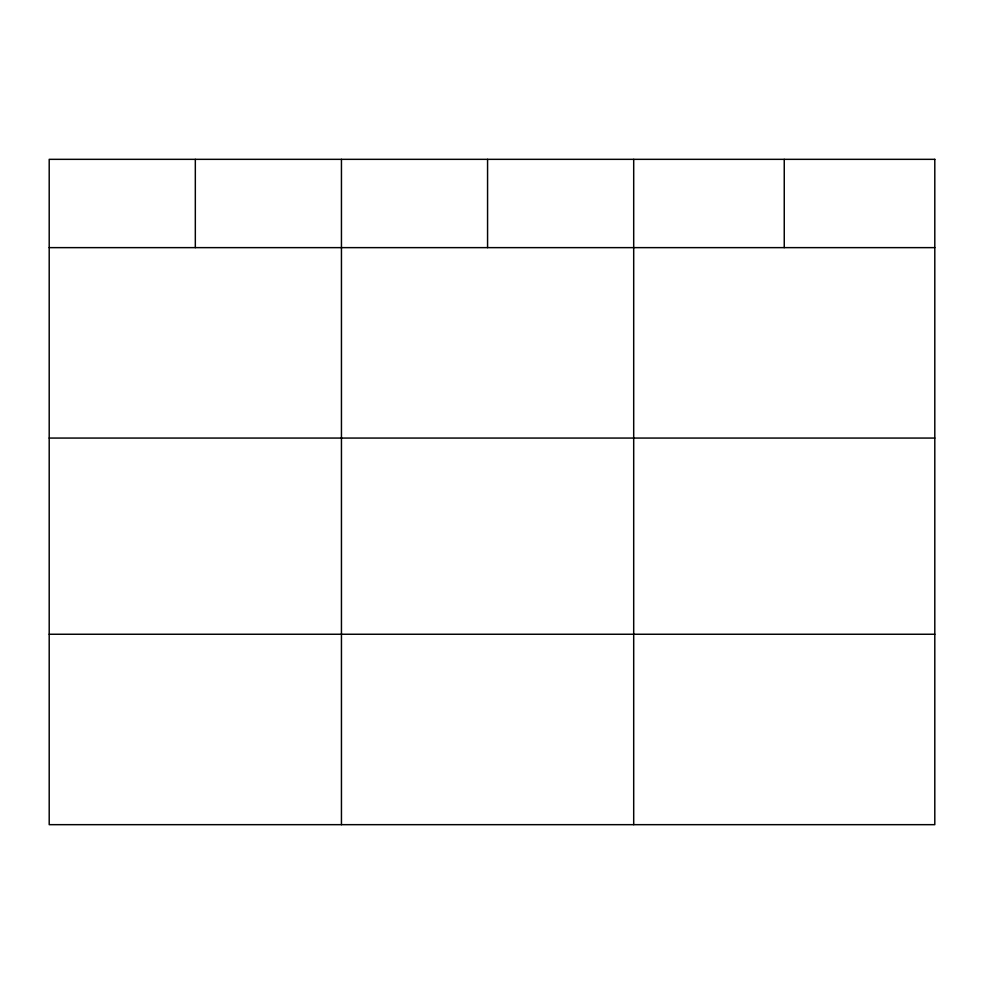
<?xml version="1.0" encoding="UTF-8"?>
<svg xmlns="http://www.w3.org/2000/svg" width="984" height="984" viewBox="0 0 984 984"><rect width="100%" height="100%" fill="white"/><g stroke="black" fill="none" stroke-linecap="round" stroke-linejoin="round"><path stroke-width="1.48" d="M49.2 247.636L934.8 247.636M49.2 438.064L934.8 438.064M49.2 634.25L934.8 634.25M784.248 159.334L784.248 247.636M633.696 159.334L633.696 824.666M487.572 159.334L487.572 247.636M341.448 159.334L341.448 824.666M195.324 159.334L195.324 247.636M934.8 159.334L49.2 159.334L49.2 824.666L934.8 824.666L934.8 159.334"/></g></svg>
